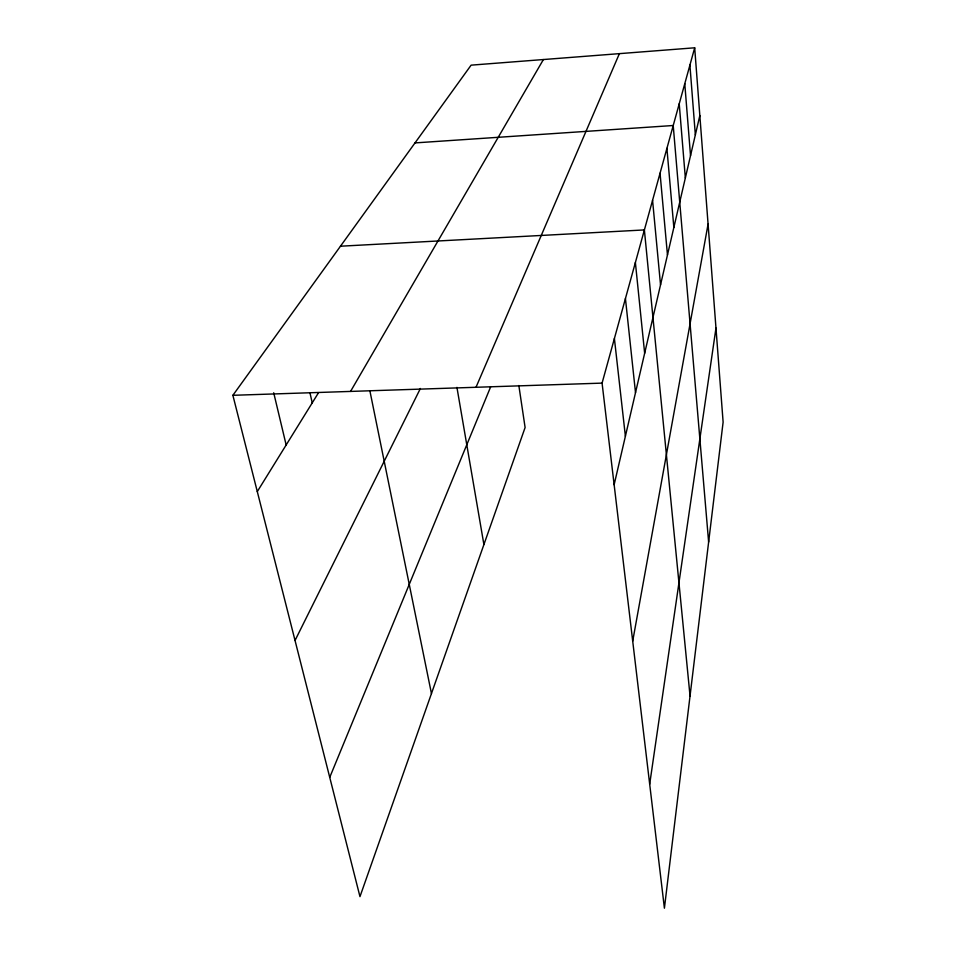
<?xml version="1.0" encoding="UTF-8"?>
<svg xmlns="http://www.w3.org/2000/svg" width="956" height="956" viewBox="0 0 956 956"><rect width="100%" height="100%" fill="white"/><g stroke="black" fill="none" stroke-linecap="round" stroke-linejoin="round"><path stroke-width="1.43" d="M649.686 784.183L715.972 328.063M632.705 641.165L708.073 224.098M614.134 484.74L699.828 115.568M694.689 47.8L723.118 422.122L664.408 908.2L602.077 383.117L694.689 47.8L471.117 65.151L232.882 395.306L359.97 896.632L525.107 427.523L518.845 385.519M329.736 777.371L490.631 386.881M476.004 387.276L619.392 53.644M295.034 640.484L420.401 388.471M350.553 391.422L543.402 59.547M257.295 491.587L318.336 393.012M415.012 142.91L673.215 125.511L708.635 542.04M340.479 246.206L644.38 229.93L690.041 696.004M232.882 395.306L602.077 383.117M273.703 392.773L286.155 444.982M309.947 392.761L312.23 402.882M369.972 391.243L431.455 693.578M456.932 387.371L483.903 544.573M614.397 338.484L625.391 436.247M625.439 298.511L635.513 392.665M635.382 262.518L644.655 353.266M652.566 200.282L660.536 284.864M660.046 173.203L667.467 254.965M666.906 148.371L673.849 227.492M679.226 103.786L685.344 178.007M684.771 83.71L690.531 155.661M689.909 65.104L695.347 134.904"/></g></svg>
